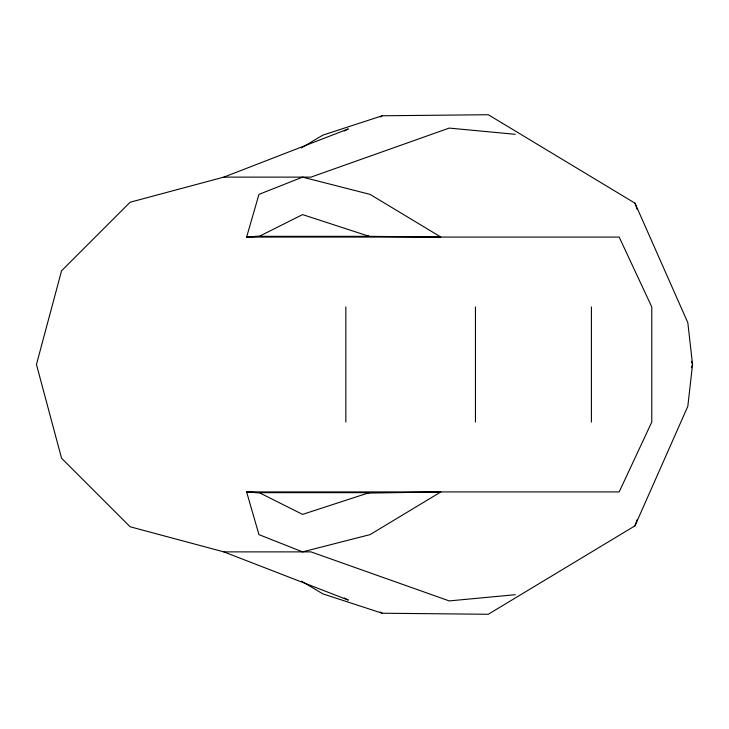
<?xml version="1.0" encoding="UTF-8"?>
<svg xmlns="http://www.w3.org/2000/svg" width="729" height="729" viewBox="0 0 729 729"><rect width="100%" height="100%" fill="white"/><g stroke="black" fill="none" stroke-linecap="round" stroke-linejoin="round"><path stroke-width="1.09" d="M439.942 492.503L370.05 534.621L302.562 551.88L258.959 534.621L246.612 491.92L619.176 491.92L651.772 422.073L651.772 306.927L619.176 237.08L246.612 237.08L258.959 194.379L302.562 177.12L370.05 194.379L439.942 236.497M301.451 581.095L322.819 593.862L382.224 613.226L488.284 614.274L634.977 525.837L637.264 519.422M691.402 367.708L692.55 364.5L687.821 322.683L634.977 203.163L488.284 114.726L382.224 115.774L322.819 135.138L301.451 147.905M634.977 525.837L687.821 406.317L692.55 364.5L691.402 361.292M380.301 116.977L382.224 115.774M344.288 131.029L348.307 128.915L223.83 177.12L130.145 202.225L61.555 270.805L36.45 364.5L61.555 458.195L130.145 526.775L223.83 551.88L348.307 600.085L344.288 597.971M366.997 493.105L440.908 491.92M515.321 594.691L449.228 600.915L310.982 551.88L223.83 551.88M246.612 237.08L259.278 236.333L302.562 214.599L369.22 236.333L440.908 237.08M223.83 177.12L310.982 177.12L449.228 128.085L515.321 134.309M254.749 236.333L369.22 236.333L366.997 235.895M254.749 492.667L369.22 492.667L302.562 514.401L259.278 492.667L246.612 491.92M380.301 612.023L382.224 613.226M634.977 203.163L637.264 209.578M591.41 306.927L591.41 422.073M475.454 306.927L475.454 422.073M345.847 306.927L345.847 422.073"/></g></svg>
